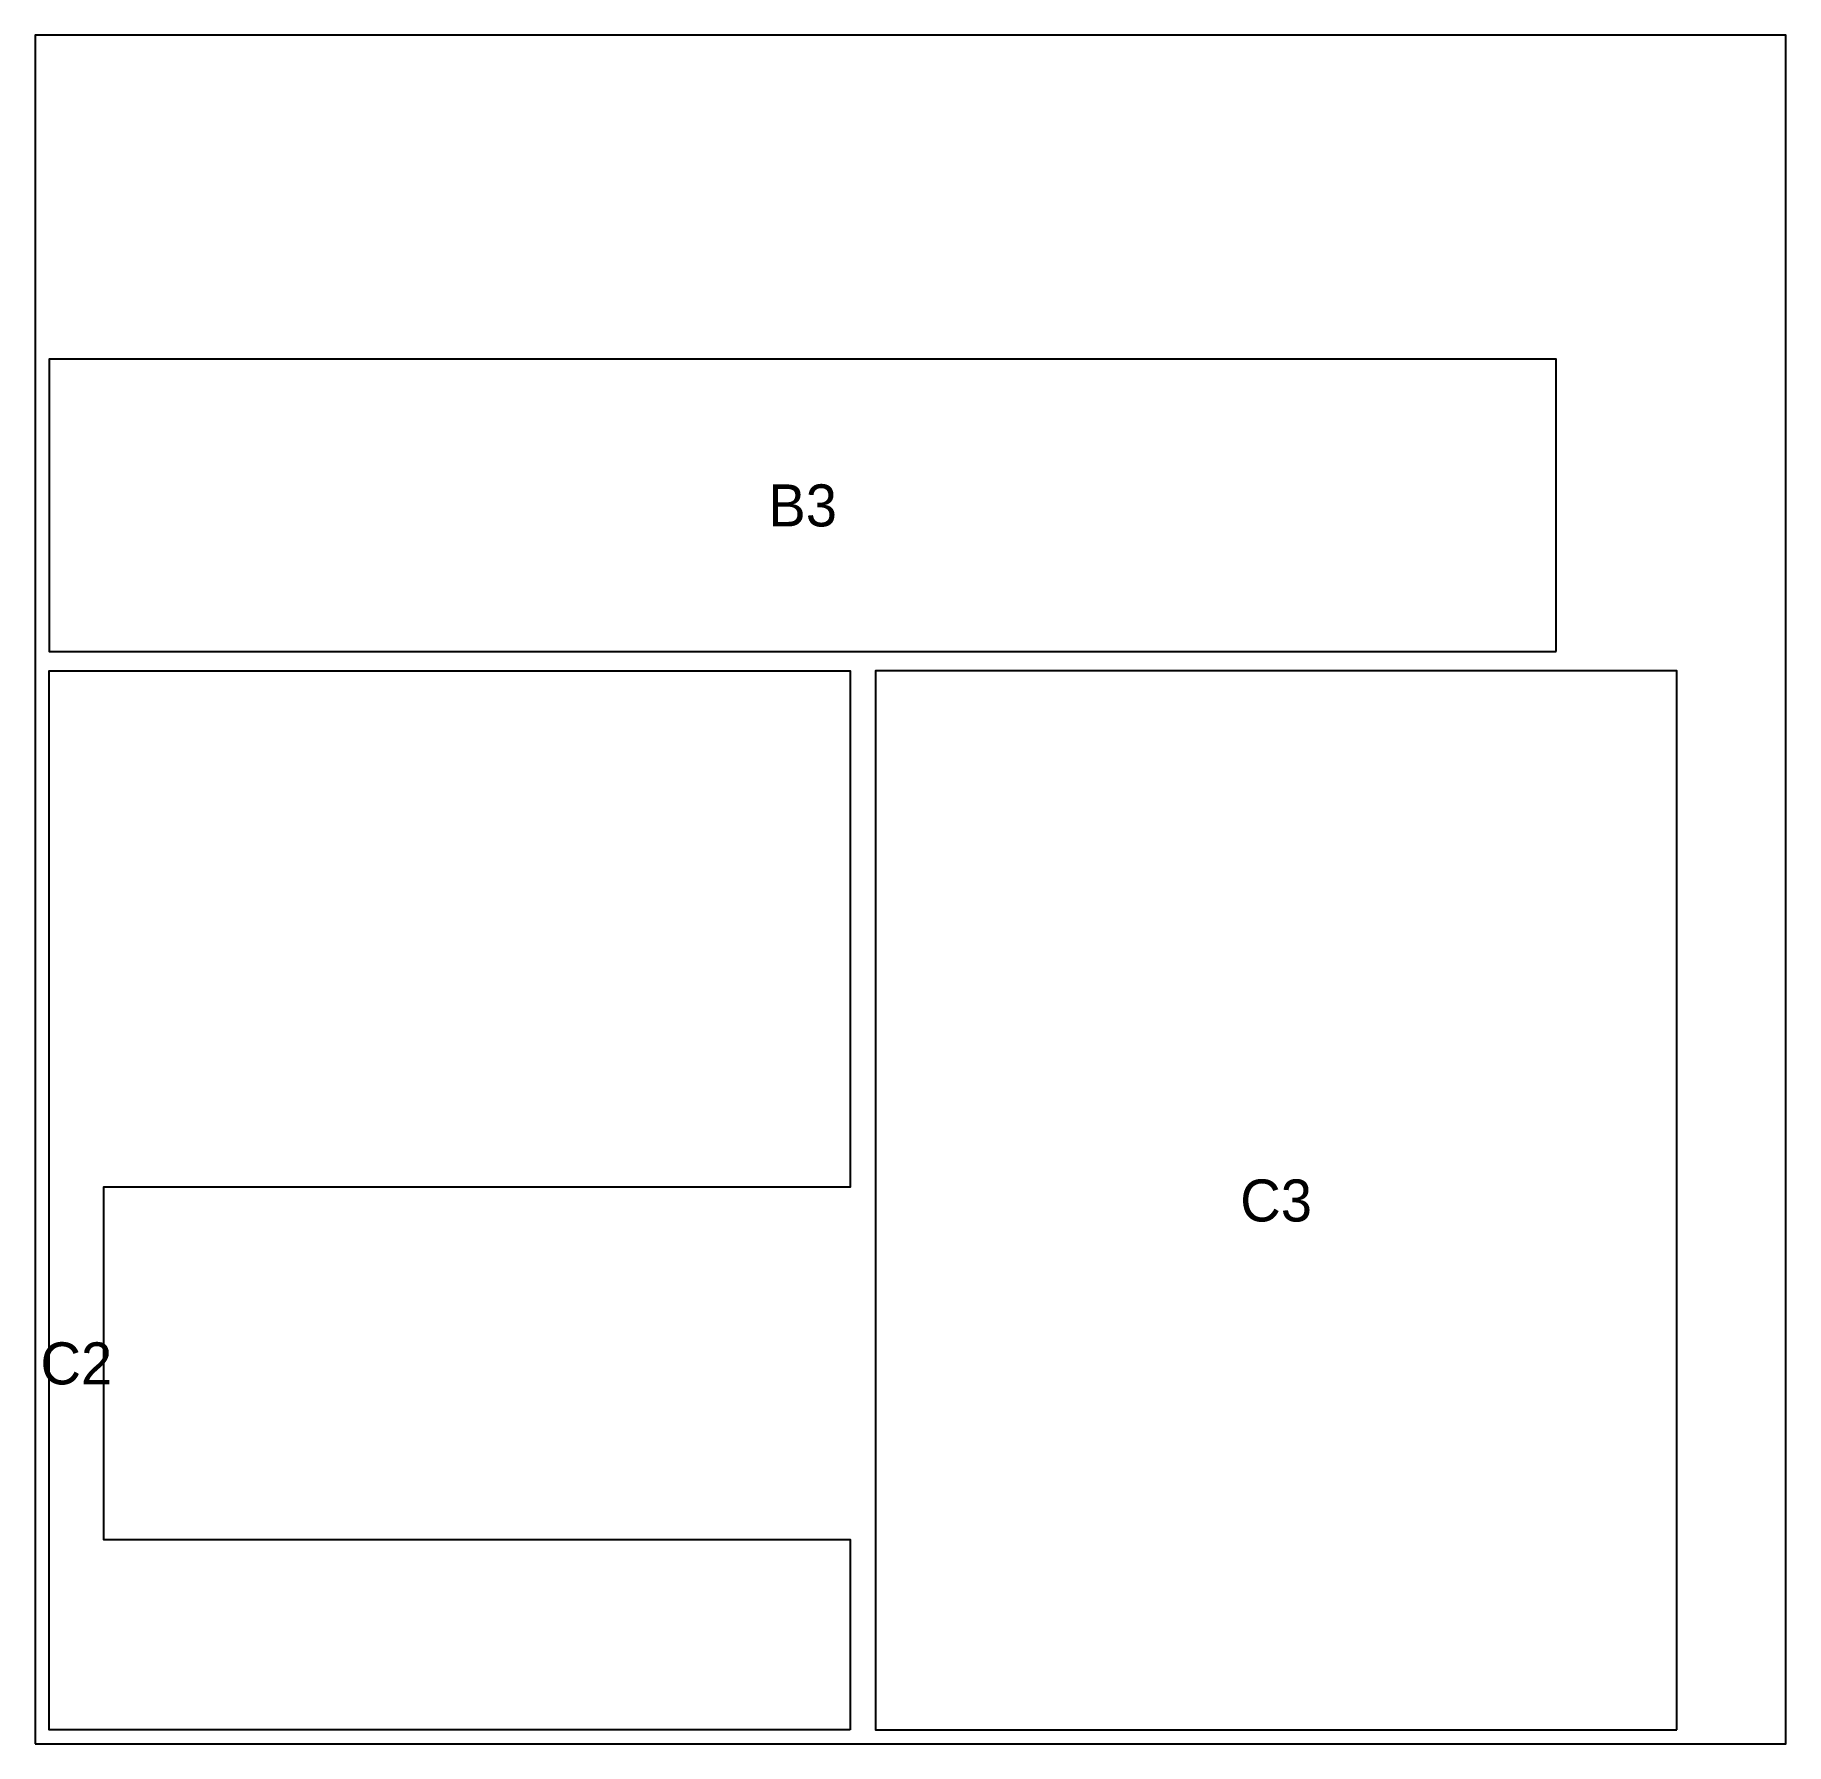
# Model space of a CAD drawing. Header units: millimetres. Extents: x 0 to 1250, y 0 to 1220.
import ezdxf
from ezdxf.enums import TextEntityAlignment as Align

# ---------------------------------------------------------------- set-up
doc = ezdxf.new("R2010")
doc.units = ezdxf.units.MM
for name, color, linetype in [('DECOUPE', 1, 'Continuous'), ('PANNEAU', 8, 'Continuous'), ('REPERES', 5, 'Continuous')]:
    doc.layers.add(name, color=color, linetype=linetype)

msp = doc.modelspace()

# ---------------------------------------------------------------- linework, layer by layer
at = {"layer": 'DECOUPE'}
for points in [[(1086, 780), (1086, 988.5), (10, 988.5), (10, 780)], [(582, 10), (10, 10), (10, 766), (582, 766), (582, 397.6), (49, 397.6), (49, 145.9), (582, 145.9)], [(1172, 10), (1172, 766), (600, 766), (600, 10)]]:
    msp.add_lwpolyline(points, close=True, dxfattribs=at)
at = {"layer": 'PANNEAU'}
msp.add_lwpolyline([(0, 0), (1250, 0), (1250, 1220), (0, 1220)], close=True, dxfattribs=at)

# ---------------------------------------------------------------- texts
at = {"layer": 'REPERES'}
for s, p in [('B3', (548, 884.2)), ('C3', (886, 388)), ('C2', (29.5, 271.7))]:
    msp.add_text(s, height=30, dxfattribs=at).set_placement(p, align=Align.MIDDLE_CENTER)

doc.saveas('drawing.dxf')
